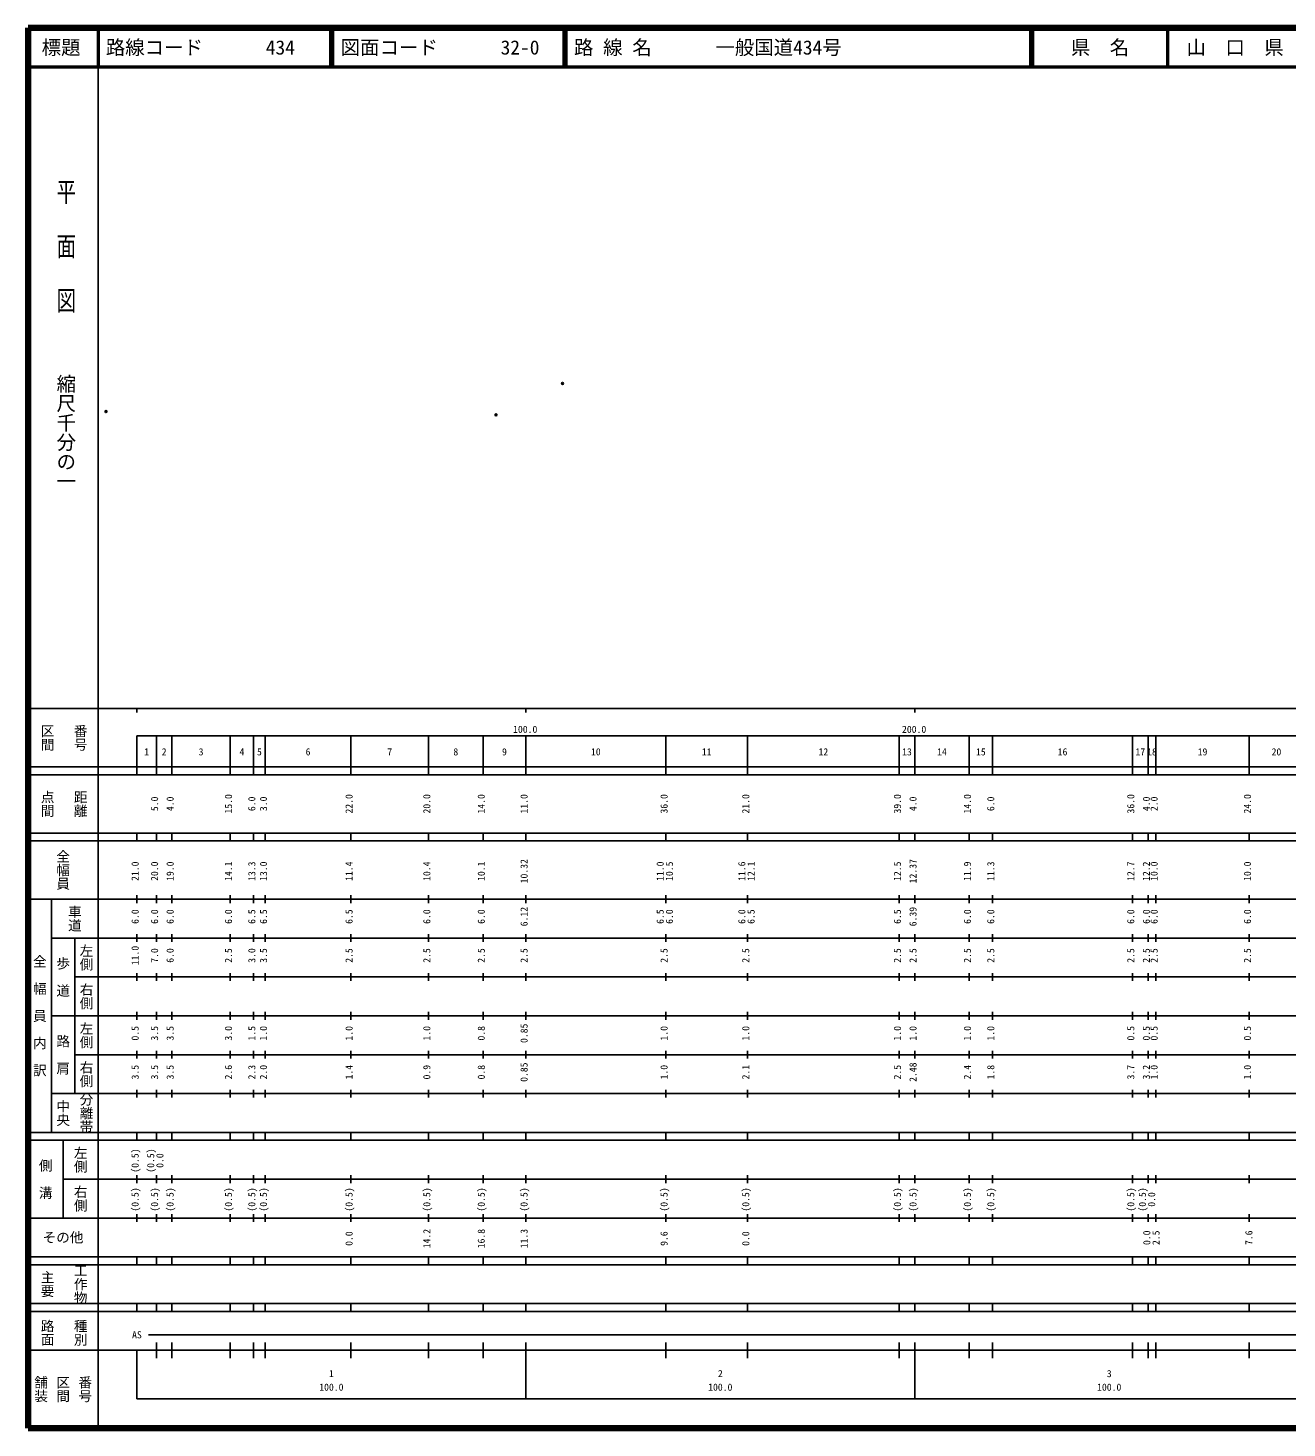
# Model space of a CAD drawing. Units: millimetres on the paper. Extents: x 40 to 680, y 20 to 380.
# Drawn here: x 40 to 363.7, y 20 to 380 of the extents above; entities that cross this region are included whole.
import ezdxf
from ezdxf.enums import TextEntityAlignment as Align

# ---------------------------------------------------------------- set-up
doc = ezdxf.new("R2010")
doc.units = ezdxf.units.MM
doc.header["$PDMODE"] = 32
doc.header["$PDSIZE"] = 0.5
doc.layers.add('M-OTRS', color=6, linetype='Continuous')
doc.layers.add('M-TTL-TXT', color=7, linetype='Continuous')
for name, color, linetype, lineweight in [('M-TTL', 2, 'Continuous', 140), ('M-TTL-BAND', 7, 'Continuous', 25), ('M-TTL-LINE', 7, 'Continuous', 50)]:
    doc.layers.add(name, color=color, linetype=linetype, lineweight=lineweight)
doc.styles.add('@ＭＳ ゴシック', font='')
doc.styles.add('ＭＳ ゴシック', font='')
doc.styles.get('@ＭＳ ゴシック').set_extended_font_data('@MS Gothic')
doc.styles.get('ＭＳ ゴシック').set_extended_font_data('MS Gothic')

msp = doc.modelspace()

# ---------------------------------------------------------------- linework, layer by layer
at = {"layer": 'M-OTRS'}
for p in [(177.465, 288.607), (60.054, 281.365), (160.332, 280.521)]:
    msp.add_point(p, dxfattribs=at)
at = {"layer": 'M-TTL'}
for p, q in [((40, 380), (40, 20)), ((680, 380), (40, 380)), ((40, 20), (680, 20))]:
    msp.add_line(p, q, dxfattribs=at)
at = {"layer": 'M-TTL-BAND'}
for p, q in [((58, 370), (58, 20)), ((40, 205), (579, 205)), ((68, 205), (68, 204)), ((168, 205), (168, 204)), ((268, 205), (268, 204)), ((68, 198), (579, 198)), ((68, 198), (68, 188)), ((73, 188), (73, 198)), ((77, 188), (77, 198)), ((92, 188), (92, 198)), ((98, 188), (98, 198)), ((101, 188), (101, 198)), ((123, 188), (123, 198)), ((143, 188), (143, 198)), ((157, 188), (157, 198)), ((168, 188), (168, 198)), ((204, 188), (204, 198)), ((225, 188), (225, 198)), ((264, 188), (264, 198)), ((268, 188), (268, 198)), ((282, 188), (282, 198)), ((288, 188), (288, 198)), ((324, 188), (324, 198)), ((328, 188), (328, 198)), ((330, 188), (330, 198)), ((354, 188), (354, 198)), ((40, 190), (579, 190)), ((40, 188), (579, 188)), ((40, 173), (579, 173)), ((68, 171), (68, 173)), ((73, 171), (73, 173)), ((77, 171), (77, 173)), ((92, 171), (92, 173)), ((98, 171), (98, 173)), ((101, 171), (101, 173)), ((123, 171), (123, 173)), ((143, 171), (143, 173)), ((157, 171), (157, 173)), ((168, 171), (168, 173)), ((204, 171), (204, 173)), ((225, 171), (225, 173)), ((264, 171), (264, 173)), ((268, 171), (268, 173)), ((282, 171), (282, 173)), ((288, 171), (288, 173)), ((324, 171), (324, 173)), ((328, 171), (328, 173)), ((330, 171), (330, 173)), ((354, 171), (354, 173)), ((40, 171), (579, 171)), ((40, 156), (579, 156)), ((46, 96), (46, 156)), ((68, 155), (68, 157)), ((73, 155), (73, 157)), ((77, 155), (77, 157)), ((92, 155), (92, 157)), ((98, 155), (98, 157)), ((101, 155), (101, 157)), ((123, 155), (123, 157)), ((143, 155), (143, 157)), ((157, 155), (157, 157)), ((168, 155), (168, 157)), ((204, 155), (204, 157)), ((225, 155), (225, 157)), ((264, 155), (264, 157)), ((268, 155), (268, 157)), ((282, 155), (282, 157)), ((288, 155), (288, 157)), ((324, 155), (324, 157)), ((328, 155), (328, 157)), ((330, 155), (330, 157)), ((354, 155), (354, 157)), ((46, 146), (579, 146)), ((52, 146), (52, 106)), ((68, 145), (68, 147)), ((73, 145), (73, 147)), ((77, 145), (77, 147)), ((92, 145), (92, 147)), ((98, 145), (98, 147)), ((101, 145), (101, 147)), ((123, 145), (123, 147)), ((143, 145), (143, 147)), ((157, 145), (157, 147)), ((168, 145), (168, 147)), ((204, 145), (204, 147)), ((225, 145), (225, 147)), ((264, 145), (264, 147)), ((268, 145), (268, 147)), ((282, 145), (282, 147)), ((288, 145), (288, 147)), ((324, 145), (324, 147)), ((328, 145), (328, 147)), ((330, 145), (330, 147)), ((354, 145), (354, 147)), ((68, 135), (68, 137)), ((73, 135), (73, 137)), ((77, 135), (77, 137)), ((92, 135), (92, 137)), ((98, 135), (98, 137)), ((101, 135), (101, 137)), ((123, 135), (123, 137)), ((143, 135), (143, 137)), ((157, 135), (157, 137)), ((168, 135), (168, 137)), ((204, 135), (204, 137)), ((225, 135), (225, 137)), ((264, 135), (264, 137)), ((268, 135), (268, 137)), ((282, 135), (282, 137)), ((288, 135), (288, 137)), ((324, 135), (324, 137)), ((328, 135), (328, 137)), ((330, 135), (330, 137)), ((354, 135), (354, 137)), ((52, 136), (579, 136)), ((46, 126), (579, 126)), ((68, 125), (68, 127)), ((73, 125), (73, 127)), ((77, 125), (77, 127)), ((92, 125), (92, 127)), ((98, 125), (98, 127)), ((101, 125), (101, 127)), ((123, 125), (123, 127)), ((143, 125), (143, 127)), ((157, 125), (157, 127)), ((168, 125), (168, 127)), ((204, 125), (204, 127)), ((225, 125), (225, 127)), ((264, 125), (264, 127)), ((268, 125), (268, 127)), ((282, 125), (282, 127)), ((288, 125), (288, 127)), ((324, 125), (324, 127)), ((328, 125), (328, 127)), ((330, 125), (330, 127)), ((354, 125), (354, 127)), ((52, 116), (579, 116)), ((68, 115), (68, 117)), ((73, 115), (73, 117)), ((77, 115), (77, 117)), ((92, 115), (92, 117)), ((98, 115), (98, 117)), ((101, 115), (101, 117)), ((123, 115), (123, 117)), ((143, 115), (143, 117)), ((157, 115), (157, 117)), ((168, 115), (168, 117)), ((204, 115), (204, 117)), ((225, 115), (225, 117)), ((264, 115), (264, 117)), ((268, 115), (268, 117)), ((282, 115), (282, 117)), ((288, 115), (288, 117)), ((324, 115), (324, 117)), ((328, 115), (328, 117)), ((330, 115), (330, 117)), ((354, 115), (354, 117)), ((46, 106), (579, 106)), ((68, 105), (68, 107)), ((73, 105), (73, 107)), ((77, 105), (77, 107)), ((92, 105), (92, 107)), ((98, 105), (98, 107)), ((101, 105), (101, 107)), ((123, 105), (123, 107)), ((143, 105), (143, 107)), ((157, 105), (157, 107)), ((168, 105), (168, 107)), ((204, 105), (204, 107)), ((225, 105), (225, 107)), ((264, 105), (264, 107)), ((268, 105), (268, 107)), ((282, 105), (282, 107)), ((288, 105), (288, 107)), ((324, 105), (324, 107)), ((328, 105), (328, 107)), ((330, 105), (330, 107)), ((354, 105), (354, 107)), ((40, 96), (579, 96)), ((40, 94), (579, 94)), ((49, 94), (49, 74)), ((68, 94), (68, 96)), ((73, 94), (73, 96)), ((77, 94), (77, 96)), ((92, 94), (92, 96)), ((98, 94), (98, 96)), ((101, 94), (101, 96)), ((123, 94), (123, 96)), ((143, 94), (143, 96)), ((157, 94), (157, 96)), ((168, 94), (168, 96)), ((204, 94), (204, 96)), ((225, 94), (225, 96)), ((264, 94), (264, 96)), ((268, 94), (268, 96)), ((282, 94), (282, 96)), ((288, 94), (288, 96)), ((324, 94), (324, 96)), ((328, 94), (328, 96)), ((330, 94), (330, 96)), ((354, 94), (354, 96)), ((49, 84), (579, 84)), ((68, 83), (68, 85)), ((73, 83), (73, 85)), ((77, 83), (77, 85)), ((92, 83), (92, 85)), ((98, 83), (98, 85)), ((101, 83), (101, 85)), ((123, 83), (123, 85)), ((143, 83), (143, 85)), ((157, 83), (157, 85)), ((168, 83), (168, 85)), ((204, 83), (204, 85)), ((225, 83), (225, 85)), ((264, 83), (264, 85)), ((268, 83), (268, 85)), ((282, 83), (282, 85)), ((288, 83), (288, 85)), ((324, 83), (324, 85)), ((328, 83), (328, 85)), ((330, 83), (330, 85)), ((354, 83), (354, 85)), ((40, 74), (579, 74)), ((68, 73), (68, 75)), ((73, 73), (73, 75)), ((77, 73), (77, 75)), ((92, 73), (92, 75)), ((98, 73), (98, 75)), ((101, 73), (101, 75)), ((123, 73), (123, 75)), ((143, 73), (143, 75)), ((157, 73), (157, 75)), ((168, 73), (168, 75)), ((204, 73), (204, 75)), ((225, 73), (225, 75)), ((264, 73), (264, 75)), ((268, 73), (268, 75)), ((282, 73), (282, 75)), ((288, 73), (288, 75)), ((324, 73), (324, 75)), ((328, 73), (328, 75)), ((330, 73), (330, 75)), ((354, 73), (354, 75)), ((40, 64), (579, 64)), ((40, 62), (579, 62)), ((68, 62), (68, 64)), ((73, 62), (73, 64)), ((77, 62), (77, 64)), ((92, 62), (92, 64)), ((98, 62), (98, 64)), ((101, 62), (101, 64)), ((123, 62), (123, 64)), ((143, 62), (143, 64)), ((157, 62), (157, 64)), ((168, 62), (168, 64)), ((204, 62), (204, 64)), ((225, 62), (225, 64)), ((264, 62), (264, 64)), ((268, 62), (268, 64)), ((282, 62), (282, 64)), ((288, 62), (288, 64)), ((324, 62), (324, 64)), ((328, 62), (328, 64)), ((330, 62), (330, 64)), ((354, 62), (354, 64)), ((40, 52), (579, 52)), ((68, 50), (68, 52)), ((73, 50), (73, 52)), ((77, 50), (77, 52)), ((92, 50), (92, 52)), ((98, 50), (98, 52)), ((101, 50), (101, 52)), ((123, 50), (123, 52)), ((143, 50), (143, 52)), ((157, 50), (157, 52)), ((168, 50), (168, 52)), ((204, 50), (204, 52)), ((225, 50), (225, 52)), ((264, 50), (264, 52)), ((268, 50), (268, 52)), ((282, 50), (282, 52)), ((288, 50), (288, 52)), ((324, 50), (324, 52)), ((328, 50), (328, 52)), ((330, 50), (330, 52)), ((354, 50), (354, 52)), ((40, 50), (579, 50)), ((71, 44), (544.5, 44)), ((40, 40), (579, 40)), ((68, 40), (68, 27.5)), ((73, 38), (73, 42)), ((77, 38), (77, 42)), ((92, 38), (92, 42)), ((98, 38), (98, 42)), ((101, 38), (101, 42)), ((123, 38), (123, 42)), ((143, 38), (143, 42)), ((157, 38), (157, 42)), ((168, 27.5), (168, 42)), ((204, 38), (204, 42)), ((225, 38), (225, 42)), ((264, 38), (264, 42)), ((268, 27.5), (268, 42)), ((282, 38), (282, 42)), ((288, 38), (288, 42)), ((324, 38), (324, 42)), ((328, 38), (328, 42)), ((330, 38), (330, 42)), ((354, 38), (354, 42)), ((68, 27.5), (579, 27.5))]:
    msp.add_line(p, q, dxfattribs=at)
at = {"layer": 'M-TTL-LINE'}
for p, q in [((58, 380), (58, 370)), ((117.75, 380), (117.75, 370)), ((118.25, 380), (118.25, 370)), ((177.75, 380), (177.75, 370)), ((178.25, 380), (178.25, 370)), ((297.75, 380), (297.75, 370)), ((298.25, 380), (298.25, 370)), ((333, 380), (333, 370)), ((40, 370), (680, 370))]:
    msp.add_line(p, q, dxfattribs=at)

# ---------------------------------------------------------------- texts
at = {"layer": 'M-TTL-BAND', "style": '@ＭＳ ゴシック', "width": 1.4}
msp.add_text('平  面  図', height=3.666, rotation=270, dxfattribs=at).set_placement((49.777, 306.475), align=Align.MIDDLE_RIGHT)
at = {"layer": 'M-TTL-BAND', "style": '@ＭＳ ゴシック'}
msp.add_text('縮尺千分の一', height=3.666, rotation=270, dxfattribs=at).set_placement((49.777, 261.03), align=Align.MIDDLE_RIGHT)
for s, p in [('区間', (45, 197.5)), ('番号', (53.5, 197.5)), ('点間', (45, 180.5)), ('距離', (53.5, 180.5)), ('全幅員', (49, 163.5)), ('車道', (52, 151)), ('左側', (55, 141)), ('全\u3000幅\u3000員\u3000内\u3000訳', (43, 126)), ('歩\u3000道', (49, 136)), ('右側', (55, 131)), ('左側', (55, 121)), ('路\u3000肩', (49, 116)), ('右側', (55, 111)), ('分離帯', (55, 101)), ('中央', (49, 101)), ('左側', (53.5, 89)), ('側\u3000溝', (44.5, 84)), ('右側', (53.5, 79)), ('工作物', (53.5, 57)), ('主要', (45, 57)), ('路面', (45, 44.5)), ('種別', (53.5, 44.5)), ('舗装', (43.333, 30)), ('区間', (49, 30)), ('番号', (54.667, 30))]:
    msp.add_text(s, height=2.566, rotation=270, dxfattribs=at).set_placement(p, align=Align.MIDDLE_CENTER)
at = {"layer": 'M-TTL-BAND', "style": 'ＭＳ ゴシック'}
for s, p in [('100.0', (167.844, 198.195)), ('200.0', (267.844, 198.195)), ('1', (70.5, 192.405)), ('2', (75, 192.405)), ('3', (84.5, 192.405)), ('4', (95, 192.405)), ('5', (99.5, 192.405)), ('6', (112, 192.405)), ('7', (133, 192.405)), ('8', (150, 192.405)), ('9', (162.5, 192.405)), ('10', (186, 192.405)), ('11', (214.5, 192.405)), ('12', (244.5, 192.405)), ('13', (266, 192.405)), ('14', (275, 192.405)), ('15', (285, 192.405)), ('16', (306, 192.405)), ('17', (326, 192.405)), ('18', (329, 192.405)), ('19', (342, 192.405)), ('20', (361, 192.405)), ('AS', (68, 42.5)), ('1', (118, 32.523)), ('2', (218, 32.523)), ('3', (318, 32.523)), ('100.0', (118, 29.033)), ('100.0', (218, 29.033)), ('100.0', (318, 29.033))]:
    msp.add_text(s, height=1.833, dxfattribs=at).set_placement(p, align=Align.BOTTOM_CENTER)
for s, p in [('5.0', (74, 180.5)), ('4.0', (78, 180.5)), ('15.0', (93, 180.5)), ('6.0', (99, 180.5)), ('3.0', (102, 180.5)), ('22.0', (124, 180.5)), ('20.0', (144, 180.5)), ('14.0', (158, 180.5)), ('11.0', (169, 180.5)), ('36.0', (205, 180.5)), ('21.0', (226, 180.5)), ('39.0', (265, 180.5)), ('4.0', (269, 180.5)), ('14.0', (283, 180.5)), ('6.0', (289, 180.5)), ('36.0', (325, 180.5)), ('4.0', (329, 180.5)), ('2.0', (331, 180.5)), ('24.0', (355, 180.5)), ('10.32', (169, 163.174)), ('12.37', (269, 163.174)), ('21.0', (69, 163.174)), ('20.0', (74, 163.174)), ('19.0', (78, 163.174)), ('14.1', (93, 163.174)), ('13.3', (99, 163.174)), ('13.0', (102, 163.174)), ('11.4', (124, 163.174)), ('10.4', (144, 163.174)), ('10.1', (158, 163.174)), ('11.0', (204, 163.174)), ('10.5', (206.37, 163.174)), ('11.6', (225, 163.174)), ('12.1', (227.37, 163.174)), ('12.5', (265, 163.174)), ('11.9', (283, 163.174)), ('11.3', (289, 163.174)), ('12.7', (325, 163.174)), ('12.2', (329, 163.174)), ('10.0', (331, 163.174)), ('10.0', (355, 163.174)), ('6.0', (69, 151.5)), ('6.0', (74, 151.5)), ('6.0', (78, 151.5)), ('6.0', (93, 151.5)), ('6.5', (99, 151.5)), ('6.5', (102, 151.5)), ('6.5', (124, 151.5)), ('6.0', (144, 151.5)), ('6.0', (158, 151.5)), ('6.12', (169, 151.5)), ('6.5', (204, 151.5)), ('6.0', (206.37, 151.5)), ('6.0', (225, 151.5)), ('6.5', (227.37, 151.5)), ('6.5', (265, 151.5)), ('6.39', (269, 151.5)), ('6.0', (283, 151.5)), ('6.0', (289, 151.5)), ('6.0', (325, 151.5)), ('6.0', (329, 151.5)), ('6.0', (331, 151.5)), ('6.0', (355, 151.5)), ('11.0', (69, 141.5)), ('7.0', (74, 141.5)), ('6.0', (78, 141.5)), ('2.5', (93, 141.5)), ('3.0', (99, 141.5)), ('3.5', (102, 141.5)), ('2.5', (124, 141.5)), ('2.5', (144, 141.5)), ('2.5', (158, 141.5)), ('2.5', (169, 141.5)), ('2.5', (205, 141.5)), ('2.5', (226, 141.5)), ('2.5', (265, 141.5)), ('2.5', (269, 141.5)), ('2.5', (283, 141.5)), ('2.5', (289, 141.5)), ('2.5', (325, 141.5)), ('2.5', (329, 141.5)), ('2.5', (331, 141.5)), ('2.5', (355, 141.5)), ('0.5', (69, 121.5)), ('3.5', (74, 121.5)), ('3.5', (78, 121.5)), ('3.0', (93, 121.5)), ('1.5', (99, 121.5)), ('1.0', (102, 121.5)), ('1.0', (124, 121.5)), ('1.0', (144, 121.5)), ('0.8', (158, 121.5)), ('0.85', (169, 121.5)), ('1.0', (205, 121.5)), ('1.0', (226, 121.5)), ('1.0', (265, 121.5)), ('1.0', (269, 121.5)), ('1.0', (283, 121.5)), ('1.0', (289, 121.5)), ('0.5', (325, 121.5)), ('0.5', (329, 121.5)), ('0.5', (331, 121.5)), ('0.5', (355, 121.5)), ('3.5', (69, 111.5)), ('3.5', (74, 111.5)), ('3.5', (78, 111.5)), ('2.6', (93, 111.5)), ('2.3', (99, 111.5)), ('2.0', (102, 111.5)), ('1.4', (124, 111.5)), ('0.9', (144, 111.5)), ('0.8', (158, 111.5)), ('0.85', (169, 111.5)), ('1.0', (205, 111.5)), ('2.1', (226, 111.5)), ('2.5', (265, 111.5)), ('2.48', (269, 111.5)), ('2.4', (283, 111.5)), ('1.8', (289, 111.5)), ('3.7', (325, 111.5)), ('3.2', (329, 111.5)), ('1.0', (331, 111.5)), ('1.0', (355, 111.5)), ('(0.5)', (69, 88.764)), ('(0.5)', (73, 88.764)), ('0.0', (75.37, 88.764)), ('(0.5)', (69, 78.764)), ('(0.5)', (74, 78.764)), ('(0.5)', (78, 78.764)), ('(0.5)', (93, 78.764)), ('(0.5)', (99, 78.764)), ('(0.5)', (102, 78.764)), ('(0.5)', (124, 78.764)), ('(0.5)', (144, 78.764)), ('(0.5)', (158, 78.764)), ('(0.5)', (169, 78.764)), ('(0.5)', (205, 78.764)), ('(0.5)', (226, 78.764)), ('(0.5)', (265, 78.764)), ('(0.5)', (269, 78.764)), ('(0.5)', (283, 78.764)), ('(0.5)', (289, 78.764)), ('(0.5)', (325, 78.764)), ('(0.5)', (328, 78.764)), ('0.0', (330.37, 78.764)), ('0.0', (124, 68.703)), ('14.2', (144, 68.703)), ('16.8', (158, 68.703)), ('11.3', (169, 68.703)), ('9.6', (205, 68.703)), ('0.0', (226, 68.703)), ('0.0', (329.121, 68.919)), ('2.5', (331.491, 68.919)), ('7.6', (355.372, 68.919))]:
    msp.add_text(s, height=1.833, rotation=90, dxfattribs=at).set_placement(p, align=Align.BOTTOM_CENTER)
msp.add_text('その他', height=2.566, dxfattribs=at).set_placement((49, 69), align=Align.MIDDLE_CENTER)
at = {"layer": 'M-TTL-TXT', "style": 'ＭＳ ゴシック'}
for s, p in [('標題', (48.5, 375)), ('県\u3000名', (315.625, 375)), ('山\u3000口\u3000県', (350.375, 375))]:
    msp.add_text(s, height=3.666, dxfattribs=at).set_placement(p, align=Align.MIDDLE_CENTER)
for s, p in [('路線コード', (60, 375)), ('434', (101.142, 375)), ('図面コード', (120.38, 375)), ('32-0', (161.521, 375)), ('路 線 名', (180.38, 375)), ('一般国道434号', (216.734, 375))]:
    msp.add_text(s, height=3.666, dxfattribs=at).set_placement(p, align=Align.MIDDLE_LEFT)

doc.saveas('drawing.dxf')
